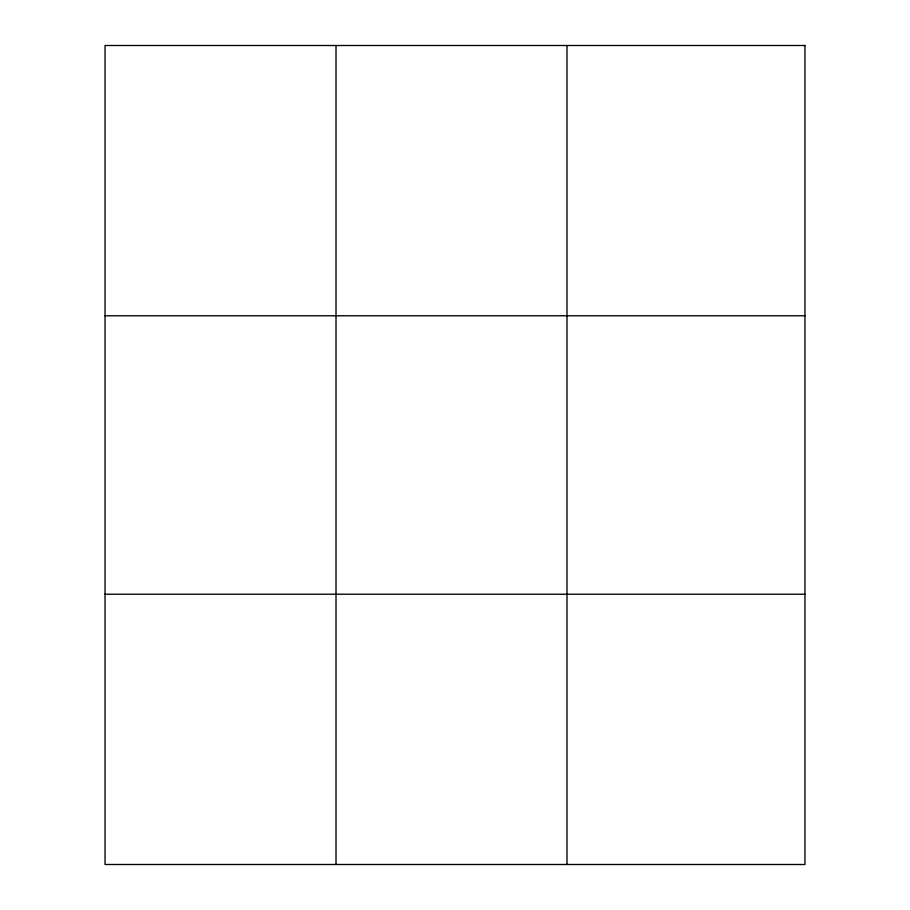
<?xml version="1.0" encoding="UTF-8"?>
<svg xmlns="http://www.w3.org/2000/svg" width="910" height="910" viewBox="0 0 910 910"><rect width="100%" height="100%" fill="white"/><g stroke="black" fill="none" stroke-linecap="round" stroke-linejoin="round"><path stroke-width="1.36" d="M336.017 45.5L336.017 864.5M566.987 45.5L566.987 864.5M105.048 315.77L804.952 315.77M105.048 594.23L804.952 594.23M804.952 45.5L804.952 864.5L105.048 864.5L105.048 45.5L804.952 45.5"/></g></svg>
